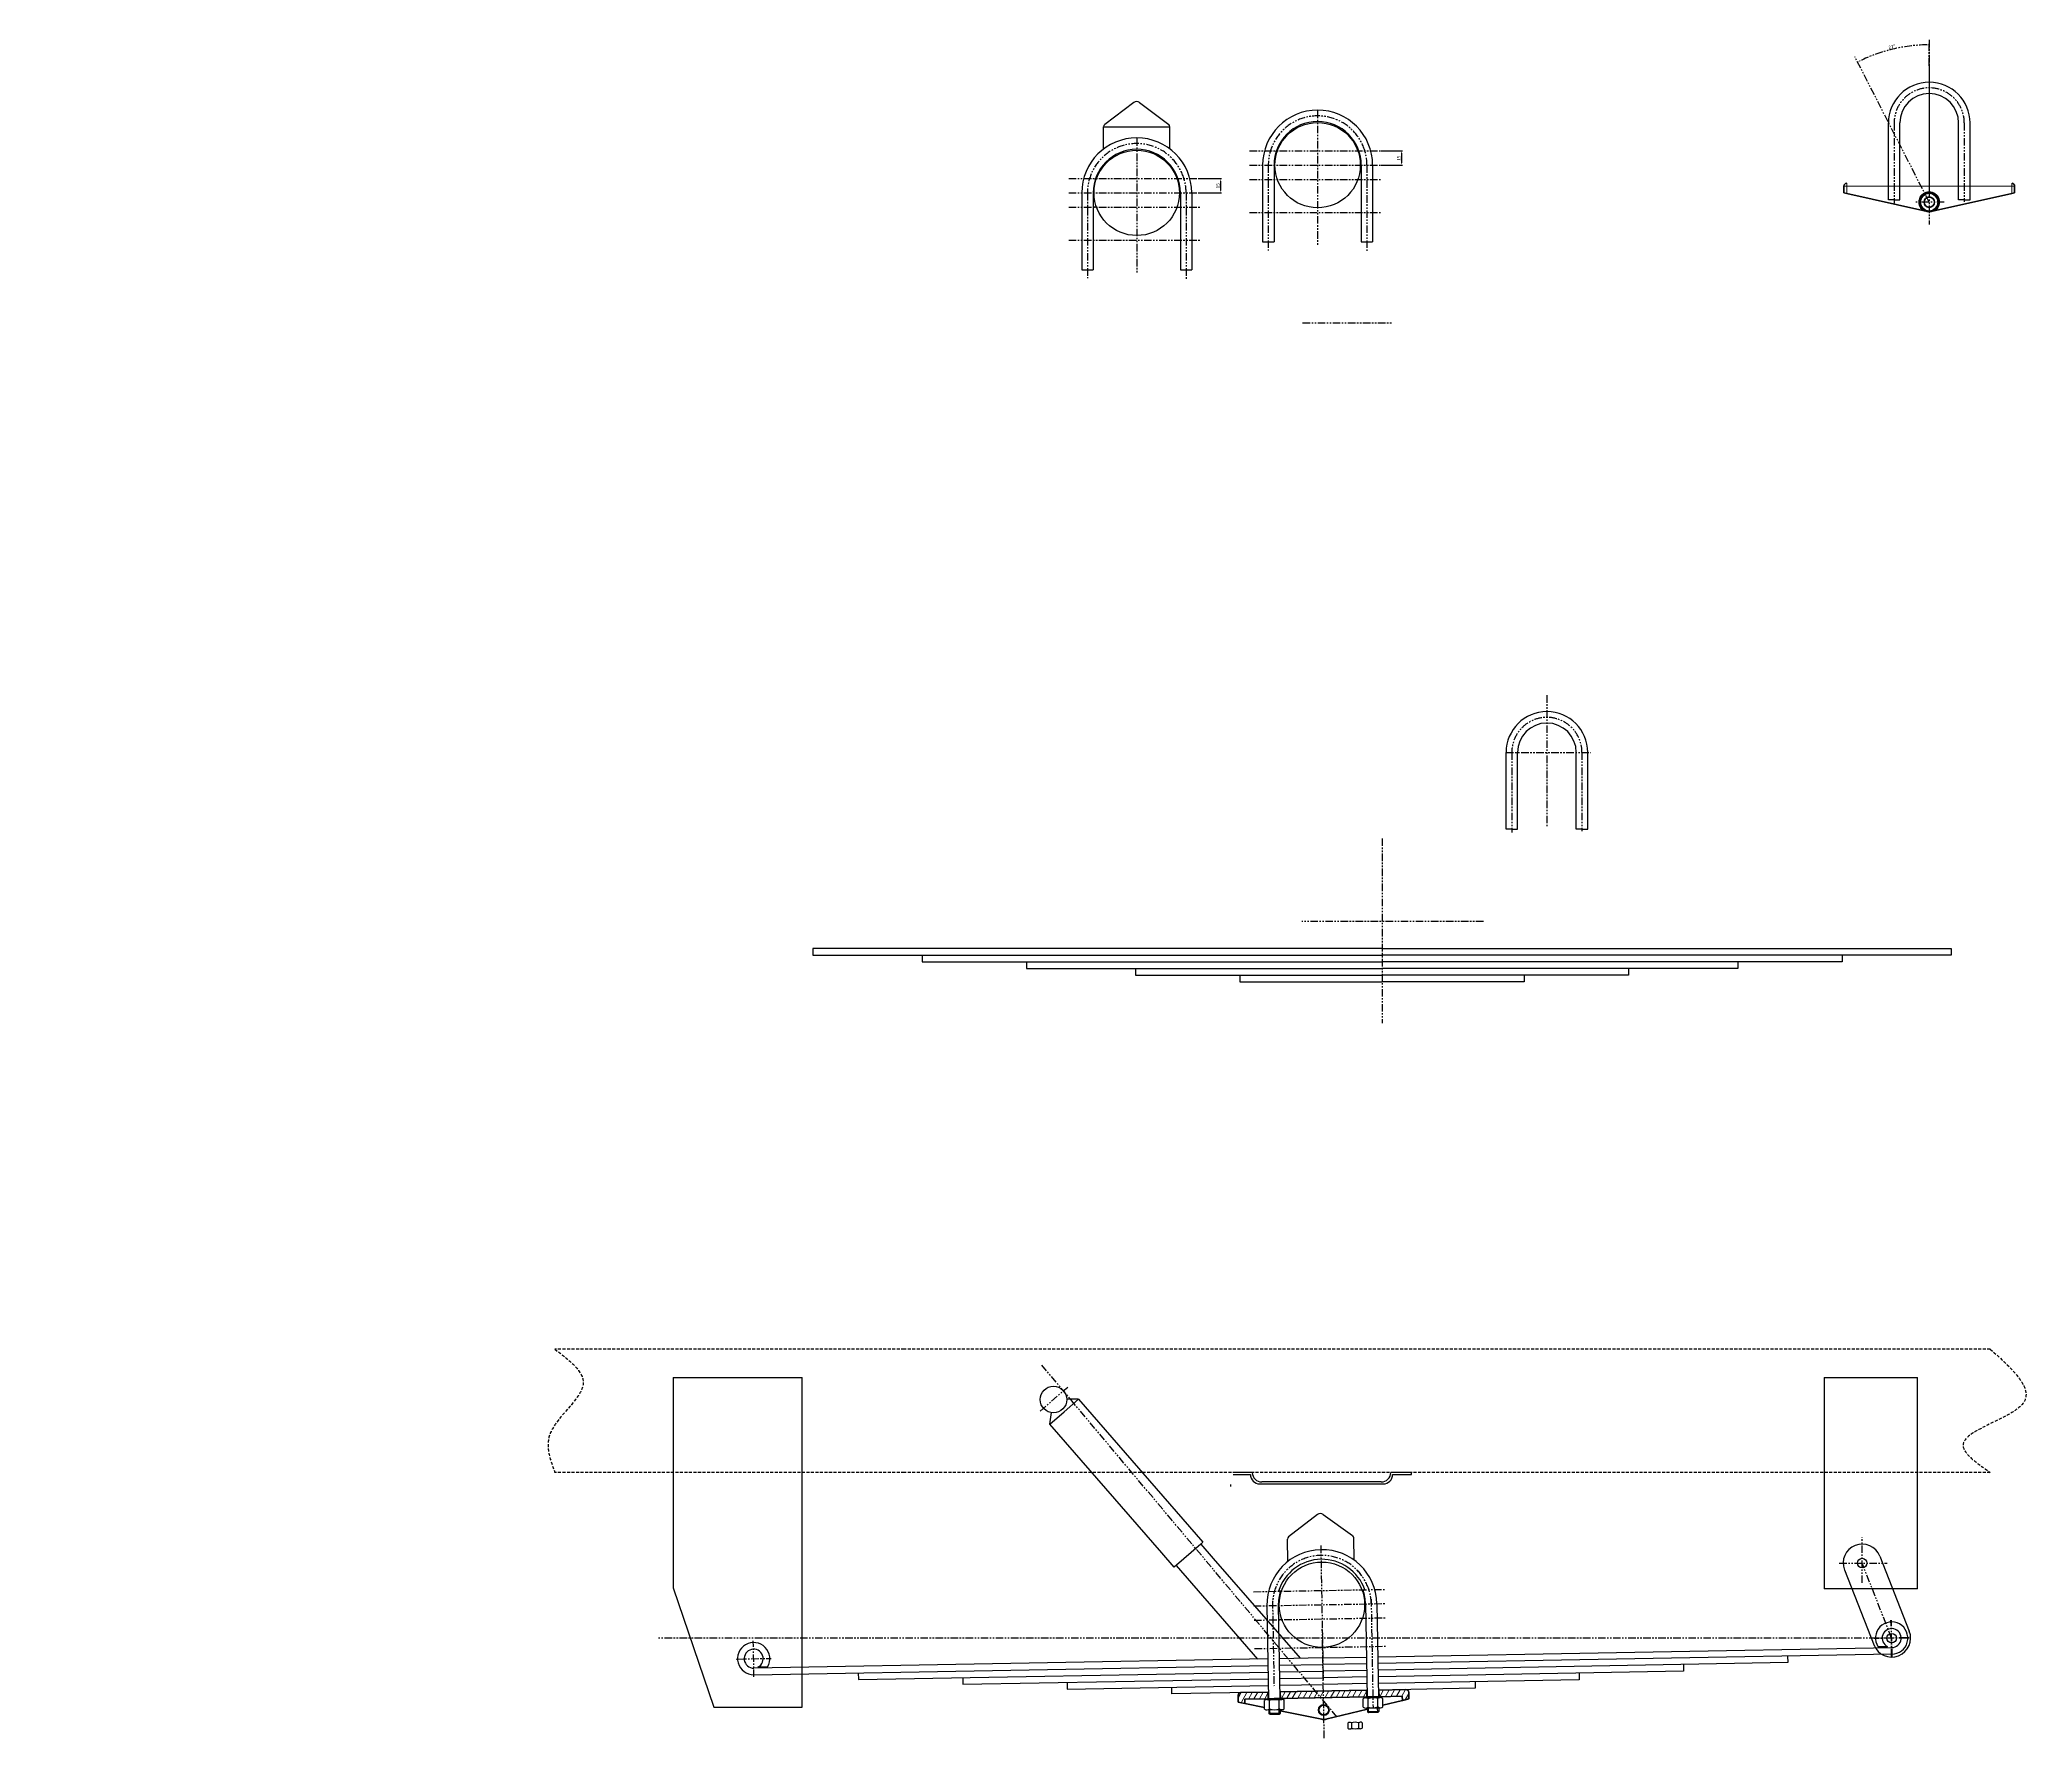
# Model space of a CAD drawing. Header units: millimetres. Extents: x -4667 to 8941, y -1665 to 5310.
# Drawn here: x 4047 to 6147, y -402 to 1389 of the extents above; entities that cross this region are included whole.
import ezdxf

# ---------------------------------------------------------------- set-up
doc = ezdxf.new("R2010")
doc.units = ezdxf.units.MM
doc.linetypes.add('DASHED2', pattern=[9.525, 6.35, -3.175])
doc.linetypes.add('PHANTOM2', pattern=[31.75, 15.875, -3.175, 3.175, -3.175, 3.175, -3.175])
for name, color, linetype in [('双点划线、', 3, 'PHANTOM2'), ('文字', 3, 'CONTINUOUS'), ('细实线', 3, 'CONTINUOUS'), ('虚线', 4, 'DASHED2')]:
    doc.layers.add(name, color=color, linetype=linetype)
doc.layers.add('粗实线', color=2, linetype='CONTINUOUS', lineweight=30)
doc.styles.get("Standard").update_dxf_attribs({"font": '', "height": 3.5})
doc.styles.get('Standard').set_extended_font_data('SimSun')
doc.dimstyles.new('无偏差', dxfattribs={"dimtxt": 3.5, "dimasz": 2.5, "dimexe": 1, "dimexo": 0, "dimgap": 1, "dimtad": 1, "dimtoh": 1, "dimdec": 0, "dimzin": 0, "dimdsep": 46, "dimtxsty": 'Standard', "dimcen": 2.5, "dimclrd": 256, "dimadec": 0, "dimazin": 0, "dimtfac": 1, "dimtdec": 0, "dimtofl": 0, "dimtmove": 0, "dimatfit": 3, "dimfxl": 1, "dimtolj": 1, "dimtzin": 0, "dimarcsym": 0})
doc.dimstyles.new('无偏差$0', dxfattribs={"dimtxt": 3.5, "dimasz": 2.5, "dimexe": 1, "dimexo": 0, "dimgap": 1, "dimtad": 1, "dimtoh": 1, "dimdec": 0, "dimzin": 0, "dimdsep": 46, "dimtxsty": 'Standard', "dimcen": 2.5, "dimclrd": 256, "dimadec": 0, "dimazin": 0, "dimtfac": 1, "dimtdec": 0, "dimtofl": 0, "dimtmove": 0, "dimatfit": 3, "dimfxl": 1, "dimtolj": 1, "dimtzin": 0, "dimarcsym": 0})

# ---------------------------------------------------------------- blocks, each defined once
blk = doc.blocks.new('*D41')
at = {"layer": '双点划线、', "color": 0, "lineweight": -2, "ltscale": 0.5}
blk.add_line((6038.5, 1361.4), (6038.5, 1384.5), dxfattribs=at)
at = {"layer": '双点划线、', "lineweight": -2, "ltscale": 0.5}
blk.add_arc((6038.5, 1217.6), 165.9, 90.8635, 116.2098, dxfattribs=at)
at = {"layer": '双点划线、', "ltscale": 0.5}
for points in [[(5965.5, 1366.1), (5965.1, 1366.8), (5963, 1365.3)], [(6036, 1383.9), (6036.1, 1383), (6038.5, 1383.5)]]:
    blk.add_solid(points, dxfattribs=at)
at = {"layer": '双点划线、', "color": 0, "ltscale": 0.5, "insert": (5999.1, 1381.5), "char_height": 3.5, "attachment_point": 5, "rotation": 13.5366}
blk.add_mtext('\\A1;27°', dxfattribs=at)
blk = doc.blocks.new('*D42')
at = {"layer": '粗实线', "color": 0, "lineweight": -2, "ltscale": 0.5}
for p, q in [((5270, 1242.4), (5292.3, 1242.4)), ((5270, 1227.4), (5292.3, 1227.4))]:
    blk.add_line(p, q, dxfattribs=at)
at = {"layer": '粗实线', "lineweight": -2, "ltscale": 0.5}
blk.add_line((5291.3, 1239.9), (5291.3, 1229.9), dxfattribs=at)
at = {"layer": '粗实线', "ltscale": 0.5}
for points in [[(5290.9, 1239.9), (5291.7, 1239.9), (5291.3, 1242.4)], [(5290.9, 1229.9), (5291.7, 1229.9), (5291.3, 1227.4)]]:
    blk.add_solid(points, dxfattribs=at)
at = {"layer": '粗实线', "color": 0, "ltscale": 0.5, "insert": (5288.5, 1234.9), "char_height": 3.5, "attachment_point": 5, "rotation": 90}
blk.add_mtext('\\A1;15', dxfattribs=at)
blk = doc.blocks.new('*D44')
at = {"layer": '粗实线', "color": 0, "lineweight": -2, "ltscale": 0.5}
for p, q in [((5460.6, 1271.6), (5483, 1271.6)), ((5460.6, 1256.6), (5483, 1256.6))]:
    blk.add_line(p, q, dxfattribs=at)
at = {"layer": '粗实线', "lineweight": -2, "ltscale": 0.5}
blk.add_line((5482, 1269.1), (5482, 1259.1), dxfattribs=at)
at = {"layer": '粗实线', "ltscale": 0.5}
for points in [[(5481.5, 1269.1), (5482.4, 1269.1), (5482, 1271.6)], [(5481.5, 1259.1), (5482.4, 1259.1), (5482, 1256.6)]]:
    blk.add_solid(points, dxfattribs=at)
at = {"layer": '粗实线', "color": 0, "ltscale": 0.5, "insert": (5479.2, 1264.1), "char_height": 3.5, "attachment_point": 5, "rotation": 90}
blk.add_mtext('\\A1;15', dxfattribs=at)

msp = doc.modelspace()

# ---------------------------------------------------------------- linework, layer by layer
at = {"layer": '双点划线、', "ltscale": 0.5}
for p, q in [((6038.5, 1388.7), (6038.5, 1194.2)), ((6038.5, 1217.6), (5960.1, 1371)), ((6038.5, 1361.4), (6038.5, 1221.8)), ((5393.7, 1314), (5393.7, 1171.3)), ((5203, 1284.8), (5203, 1142.1)), ((6001.5, 1301.1), (6001.5, 1216.6)), ((6075.5, 1301.1), (6075.5, 1217.9)), ((5321.9, 1271.6), (5460.6, 1271.6)), ((5131.3, 1242.4), (5270, 1242.4)), ((5321.9, 1256.6), (5460.6, 1256.6)), ((5321.9, 1241.6), (5460.6, 1241.6)), ((5341.7, 1256.6), (5341.7, 1166.8)), ((5445.7, 1256.6), (5445.7, 1165.7)), ((5131.3, 1227.4), (5270, 1227.4)), ((5151, 1227.4), (5151, 1137.6)), ((5255, 1227.4), (5255, 1136.5)), ((5131.3, 1212.4), (5270, 1212.4)), ((5321.9, 1206.6), (5460.6, 1206.6)), ((6054.4, 1217.6), (6023.9, 1217.6)), ((5131.3, 1177.4), (5270, 1177.4)), ((5377.9, 1090.3), (5473.1, 1090.3)), ((5635.4, 697.7), (5635.4, 558.2)), ((5592.4, 637.4), (5681.8, 637.4)), ((5598.4, 637.4), (5598.4, 552.9)), ((5672.4, 637.4), (5672.4, 554.3)), ((5461.6, 546.7), (5461.6, 352.1)), ((5568.6, 459.1), (5377.2, 459.1)), ((5414, -379.4), (5102.4, -8)), ((5101.3, -57), (5130.3, -31.7)), ((5397, -198.8), (5399.6, -341.6)), ((5967.8, -238.3), (5967.8, -190.5)), ((5943.7, -217.3), (5994.2, -217.3)), ((5998.9, -296.4), (5967.8, -217.3)), ((5326.2, -247.5), (5464.8, -245)), ((5326.4, -262.5), (5465.1, -260)), ((5346.1, -257.2), (5347.7, -346.9)), ((5450.1, -255.3), (5452.1, -369.1)), ((5326.7, -277.5), (5465.4, -275)), ((5400.7, -401.9), (5398.6, -287.1)), ((5999.6, -315.7), (5998.2, -277.4)), ((5998.9, -315.7), (5998.9, -277.4)), ((5998.9, -296.4), (4698.6, -296.4)), ((4799.4, -337.4), (4798.7, -299.2)), ((5327.3, -307.5), (5465.9, -305)), ((5327.3, -307.5), (5465.9, -305)), ((6017.4, -295.7), (5980.5, -297)), ((6017.4, -296.4), (5980.5, -296.4)), ((4780.6, -318.5), (4817.5, -317.8))]:
    msp.add_line(p, q, dxfattribs=at)
for centre, radius, start, end in [((6038.5, 1301.1), 37, 0, 180), ((5393.7, 1256.6), 52, 0, 180), ((5203, 1227.4), 52, 0, 180), ((5635.4, 637.4), 37, 0, 180), ((5398.2, -261.2), 52, 1.0392, 181.0392)]:
    msp.add_arc(centre, radius, start, end, dxfattribs=at)
at = {"layer": '粗实线', "ltscale": 0.5}
for p, q in [((5200, 1322.6), (5169.2, 1299.6)), ((5206, 1322.6), (5236.8, 1299.6)), ((5168, 1273.7), (5168, 1297.2)), ((5168, 1297.2), (5238, 1297.2)), ((5238, 1273.7), (5238, 1297.2)), ((5995.5, 1220.1), (5995.5, 1301.1)), ((6007.5, 1220.1), (6007.5, 1301.1)), ((6069.5, 1220.1), (6069.5, 1301.1)), ((6081.5, 1220.1), (6081.5, 1301.1)), ((5160.6, 1242.4), (5159.5, 1242.4)), ((5245.4, 1242.4), (5246.5, 1242.4)), ((5335.7, 1256.6), (5335.7, 1175.6)), ((5347.7, 1256.6), (5347.7, 1175.6)), ((5439.7, 1256.6), (5439.7, 1175.6)), ((5451.7, 1256.6), (5451.7, 1175.6)), ((5145, 1227.4), (5145, 1146.4)), ((5157, 1227.4), (5157, 1146.4)), ((5249, 1227.4), (5249, 1146.4)), ((5261, 1227.4), (5261, 1146.4)), ((6001.5, 1220.1), (5995.5, 1220.1)), ((6001.5, 1220.1), (6007.5, 1220.1)), ((6075.5, 1220.1), (6069.5, 1220.1)), ((6075.5, 1220.1), (6081.5, 1220.1)), ((5160.6, 1212.4), (5157, 1212.4)), ((5245.4, 1212.4), (5249, 1212.4)), ((5335.7, 1175.6), (5347.7, 1175.6)), ((5439.7, 1175.6), (5451.7, 1175.6)), ((5145, 1146.4), (5157, 1146.4)), ((5249, 1146.4), (5261, 1146.4)), ((5592.4, 556.4), (5592.4, 637.4)), ((5604.4, 556.4), (5604.4, 637.4)), ((5666.4, 556.4), (5666.4, 637.4)), ((5678.4, 556.4), (5678.4, 637.4)), ((5598.4, 556.4), (5592.4, 556.4)), ((5598.4, 556.4), (5604.4, 556.4)), ((5672.4, 556.4), (5666.4, 556.4)), ((5672.4, 556.4), (5678.4, 556.4)), ((5461.6, 430.6), (4861.6, 430.6)), ((4861.6, 430.6), (4861.6, 423.6)), ((4861.6, 423.6), (5461.6, 423.6)), ((4976.6, 423.6), (4976.6, 416.6)), ((5461.6, 430.6), (6061.6, 430.6)), ((6061.6, 423.6), (5461.6, 423.6)), ((5946.6, 423.6), (5946.6, 416.6)), ((6061.6, 430.6), (6061.6, 423.6)), ((4976.6, 416.6), (5461.6, 416.6)), ((5086.6, 416.6), (5086.6, 409.6)), ((5086.6, 409.6), (5461.6, 409.6)), ((5201.6, 409.6), (5201.6, 402.6)), ((5201.6, 402.6), (5461.6, 402.6)), ((5311.6, 402.6), (5311.6, 395.6)), ((5946.6, 416.6), (5461.6, 416.6)), ((5836.6, 409.6), (5461.6, 409.6)), ((5721.6, 402.6), (5461.6, 402.6)), ((5611.6, 402.6), (5611.6, 395.6)), ((5721.6, 409.6), (5721.6, 402.6)), ((5836.6, 416.6), (5836.6, 409.6)), ((5311.6, 395.6), (5461.6, 395.6)), ((5611.6, 395.6), (5461.6, 395.6)), ((4714.3, -21.8), (4714.3, -243.5)), ((4714.3, -21.8), (4850.3, -21.8)), ((4850.3, -369.2), (4850.3, -21.8)), ((5927.8, -21.8), (5927.8, -244.3)), ((5927.8, -21.8), (6026.3, -21.8)), ((6026.3, -244.3), (6026.3, -21.8)), ((5111.3, -70.8), (5126.4, -57.7)), ((5111.3, -70.8), (5113, -58.7)), ((5126.4, -57.7), (5141.5, -44.6)), ((5141.5, -44.6), (5129.2, -44.6)), ((5141.5, -44.6), (5272.8, -195.4)), ((5229.5, -206.6), (5111.3, -70.8)), ((5324.8, -121.8), (5304.8, -121.8)), ((5304.8, -123.8), (5322.8, -123.8)), ((5322.8, -123.8), (5322.8, -123.8)), ((5324.8, -121.8), (5324.8, -121.8)), ((5492.8, -121.8), (5470.8, -121.8)), ((5470.8, -121.8), (5470.8, -121.8)), ((5472.8, -123.8), (5472.8, -123.8)), ((5472.8, -123.8), (5492.8, -123.8)), ((5492.8, -123.8), (5492.8, -121.8)), ((5301.7, -134.4), (5301.8, -136.4)), ((5332.8, -133.8), (5462.8, -133.8)), ((5460.8, -131.8), (5334.8, -131.8)), ((5393.4, -166.1), (5363.1, -189.7)), ((5399.4, -166), (5430.6, -188.4)), ((5242.6, -221.7), (5229.5, -206.6)), ((5270.5, -197.4), (5242.6, -221.7)), ((5272.8, -195.4), (5270.5, -197.4)), ((5270.5, -197.4), (5283.7, -212.5)), ((5362.3, -215.6), (5361.9, -192.1)), ((5432.3, -214.4), (5431.9, -190.8)), ((5986.4, -209.9), (6017.5, -289)), ((5330.8, -318.5), (5244.9, -219.7)), ((5283.7, -212.5), (5375.2, -317.7)), ((5949.2, -224.6), (5980.5, -304.3)), ((4714.3, -243.5), (4757, -369.2)), ((5354.4, -247), (5352.4, -247.1)), ((5355.5, -247), (5354.4, -247)), ((5440.6, -246.4), (5443.4, -245.4)), ((6026.3, -244.3), (5927.8, -244.3)), ((5340.2, -262.3), (5341.9, -360.3)), ((5352.2, -262.1), (5353.9, -360.1)), ((5444.2, -260.4), (5445.9, -358.4)), ((5456.2, -260.2), (5457.9, -358.2)), ((5356, -277), (5352.4, -277.1)), ((5440.9, -275.5), (5444.4, -275.4)), ((5457.2, -316.2), (5999.1, -306.4)), ((5999.2, -313.4), (5457.3, -323.2)), ((5984.5, -305.4), (5994.5, -305.4)), ((5341.2, -318.3), (4799.3, -328.1)), ((4799.4, -335.1), (5341.3, -325.3)), ((4813.7, -326.9), (4803.6, -327)), ((4909.4, -333.1), (4909.5, -340.1)), ((4909.5, -340.1), (5341.4, -332.3)), ((5399.2, -317.2), (5353.2, -318.1)), ((5353.3, -325.1), (5399.3, -324.2)), ((5353.4, -332.1), (5399.4, -331.2)), ((5399.2, -317.2), (5445.2, -316.4)), ((5445.3, -323.4), (5399.3, -324.2)), ((5445.4, -330.4), (5399.4, -331.2)), ((5889.3, -322.3), (5457.4, -330.2)), ((5779.5, -331.3), (5457.5, -337.2)), ((5669.5, -333.3), (5669.6, -340.3)), ((5779.4, -324.3), (5779.5, -331.3)), ((5889.2, -315.3), (5889.3, -322.3)), ((5019.5, -338.1), (5019.6, -345.1)), ((5019.6, -345.1), (5341.6, -339.3)), ((5129.6, -343.1), (5129.7, -350.1)), ((5129.7, -350.1), (5341.7, -346.3)), ((5239.7, -348.1), (5239.8, -355.1)), ((5341.8, -353.3), (5239.8, -355.1)), ((5353.6, -339.1), (5399.6, -338.2)), ((5353.7, -346.1), (5399.7, -345.2)), ((5445.8, -351.4), (5353.8, -353.1)), ((5445.5, -337.4), (5399.6, -338.2)), ((5445.7, -344.4), (5399.7, -345.2)), ((5669.6, -340.3), (5457.7, -344.2)), ((5559.8, -349.3), (5457.8, -351.2)), ((5559.7, -342.3), (5559.8, -349.3)), ((4757, -369.2), (4850.3, -369.2)), ((5337.8, -371.3), (5337.6, -362.3)), ((5340.2, -361.3), (5355.8, -361)), ((5340.4, -372.1), (5356, -371.8)), ((5341, -361.3), (5340.9, -360.3)), ((5348, -361.2), (5341, -361.3)), ((5342.9, -371.2), (5342.8, -362.2)), ((5348, -361.2), (5346.9, -360.2)), ((5347.9, -360.2), (5359.4, -360)), ((5348, -361.2), (5355, -361)), ((5350, -361.1), (5348.9, -360.2)), ((5353.3, -371), (5353.2, -362)), ((5355, -361), (5354.9, -360)), ((5358.5, -370.9), (5358.4, -361.9)), ((5441.7, -369.4), (5441.6, -360.4)), ((5444.2, -359.4), (5459.7, -359.1)), ((5444.4, -370.2), (5459.9, -369.9)), ((5444.9, -359.4), (5444.9, -358.4)), ((5451.9, -359.3), (5444.9, -359.4)), ((5446.9, -369.3), (5446.8, -360.3)), ((5451.9, -359.3), (5450.9, -358.3)), ((5451.9, -358.3), (5463.4, -358.1)), ((5451.9, -359.3), (5458.9, -359.2)), ((5453.9, -359.2), (5452.9, -358.3)), ((5457.3, -369.1), (5457.2, -360.1)), ((5458.9, -359.2), (5458.9, -358.2)), ((5462.5, -369), (5462.4, -360)), ((5425.6, -386), (5425.7, -391.5)), ((5427.5, -392.1), (5438.8, -391.9)), ((5429.3, -385.9), (5429.4, -391.4)), ((5430.4, -385.3), (5430.4, -385.3)), ((5436.8, -385.8), (5436.9, -391.3)), ((5440.6, -385.7), (5440.7, -391.2))]:
    msp.add_line(p, q, dxfattribs=at)
at = {"layer": '粗实线', "lineweight": 35, "ltscale": 0.175}
for p, q in [((5948.5, 1234.6), (5948.5, 1227.6)), ((6128.5, 1234.6), (6128.5, 1227.6)), ((5309.9, -356.9), (5310, -363.9)), ((5341.4, -360.3), (5341.3, -353.3)), ((5354.4, -360.1), (5354.3, -353.1)), ((5445.4, -358.4), (5445.3, -351.4)), ((5458.4, -358.2), (5458.3, -351.2)), ((5489.9, -353.6), (5490, -360.6))]:
    msp.add_line(p, q, dxfattribs=at)
at = {"layer": '粗实线', "lineweight": 13, "ltscale": 0.075}
for p, q in [((5948.5, 1234.6), (5951.5, 1234.6)), ((5951.5, 1234.6), (5951.5, 1237.6)), ((6125.5, 1234.6), (6125.5, 1237.6)), ((6128.5, 1234.6), (6125.5, 1234.6))]:
    msp.add_line(p, q, dxfattribs=at)
at = {"layer": '粗实线', "lineweight": 35, "ltscale": 0.076875}
for p, q in [((5948.5, 1227.6), (5951.5, 1226.9)), ((6128.5, 1227.6), (6125.5, 1226.9))]:
    msp.add_line(p, q, dxfattribs=at)
at = {"layer": '粗实线', "lineweight": 13, "ltscale": 0.191875}
for p, q in [((5951.5, 1234.6), (5951.5, 1226.9)), ((6125.5, 1234.6), (6125.5, 1226.9))]:
    msp.add_line(p, q, dxfattribs=at)
at = {"layer": '粗实线', "lineweight": 13}
msp.add_line((5951.5, 1234.6), (6125.5, 1234.6), dxfattribs=at)
at = {"layer": '粗实线', "lineweight": 35}
for p, q in [((5951.5, 1226.9), (6031.9, 1208.8)), ((6125.5, 1226.9), (6045.2, 1208.8)), ((5341.3, -353.3), (5312.8, -353.8)), ((5445.3, -351.4), (5354.3, -353.1)), ((5486.8, -350.7), (5458.3, -351.2)), ((5341.4, -360.3), (5317, -360.7)), ((5337.7, -369.6), (5317, -365.3)), ((5398.2, -382), (5354.2, -373)), ((5445.4, -358.4), (5354.4, -360.1)), ((5402.5, -381.9), (5446.2, -371.3)), ((5482.9, -357.7), (5458.4, -358.2)), ((5462.5, -367.3), (5483, -362.3))]:
    msp.add_line(p, q, dxfattribs=at)
at = {"layer": '粗实线', "lineweight": 35, "ltscale": 0.114564}
for p, q in [((6031.9, 1208.8), (6036.4, 1207.8)), ((6045.2, 1208.8), (6040.7, 1207.8))]:
    msp.add_line(p, q, dxfattribs=at)
at = {"layer": '粗实线', "lineweight": 13, "ltscale": 0.169873}
msp.add_line((5313.2, -353.8), (5309.9, -359.7), dxfattribs=at)
at = {"layer": '粗实线', "lineweight": 13, "ltscale": 0.308204}
msp.add_line((5319, -353.7), (5313, -364.5), dxfattribs=at)
at = {"layer": '粗实线', "lineweight": 13, "ltscale": 0.202072}
for p, q in [((5324.8, -353.6), (5320.9, -360.7)), ((5330.5, -353.5), (5326.6, -360.6)), ((5336.3, -353.4), (5332.4, -360.5)), ((5359.4, -353), (5355.5, -360)), ((5365.2, -352.9), (5361.3, -359.9)), ((5370.9, -352.8), (5367, -359.8)), ((5376.7, -352.6), (5372.8, -359.7)), ((5394, -352.3), (5390.1, -359.4)), ((5399.8, -352.2), (5395.9, -359.3)), ((5405.6, -352.1), (5401.7, -359.2)), ((5411.4, -352), (5407.4, -359.1)), ((5417.1, -351.9), (5413.2, -359)), ((5440.2, -351.5), (5436.3, -358.6)), ((5474.9, -350.9), (5470.9, -357.9)), ((5480.6, -350.8), (5476.7, -357.8)), ((5486.4, -350.7), (5482.5, -357.7))]:
    msp.add_line(p, q, dxfattribs=at)
at = {"layer": '粗实线', "lineweight": 13, "ltscale": 0.163825}
msp.add_line((5341.3, -354.6), (5338.2, -360.3), dxfattribs=at)
at = {"layer": '粗实线', "lineweight": 13, "ltscale": 0.202073}
for p, q in [((5382.5, -352.5), (5378.6, -359.6)), ((5388.3, -352.4), (5384.4, -359.5)), ((5422.9, -351.8), (5419, -358.9)), ((5428.7, -351.7), (5424.8, -358.8)), ((5434.4, -351.6), (5430.5, -358.7)), ((5463.3, -351.1), (5459.4, -358.2)), ((5469.1, -351), (5465.2, -358))]:
    msp.add_line(p, q, dxfattribs=at)
at = {"layer": '粗实线', "lineweight": 13, "ltscale": 0.167671}
msp.add_line((5445.3, -352.6), (5442.1, -358.5), dxfattribs=at)
at = {"layer": '粗实线', "lineweight": 13, "ltscale": 0.195235}
msp.add_line((5489.9, -354.7), (5486.1, -361.5), dxfattribs=at)
at = {"layer": '粗实线', "lineweight": 35, "ltscale": 0.179375}
for p, q in [((5310, -363.9), (5317, -365.3)), ((5490, -360.6), (5483, -362.3))]:
    msp.add_line(p, q, dxfattribs=at)
at = {"layer": '粗实线', "lineweight": 35, "ltscale": 0.114375}
for p, q in [((5317, -360.7), (5317, -365.3)), ((5482.9, -357.7), (5483, -362.3))]:
    msp.add_line(p, q, dxfattribs=at)
at = {"layer": '粗实线', "lineweight": 35, "ltscale": 0.1625}
for p, q in [((5347.9, -360.2), (5341.4, -360.3)), ((5354.4, -360.1), (5347.9, -360.2)), ((5451.9, -358.3), (5445.4, -358.4)), ((5458.4, -358.2), (5451.9, -358.3))]:
    msp.add_line(p, q, dxfattribs=at)
at = {"layer": '粗实线'}
for p, q in [((5342.2, -372.1), (5342.2, -375.9)), ((5354.2, -375.7), (5342.2, -375.9)), ((5343.5, -377.1), (5342.2, -375.9)), ((5353.1, -376.9), (5343.5, -377.1)), ((5354.2, -375.7), (5353.1, -376.9)), ((5354.2, -371.9), (5354.2, -375.7)), ((5446.1, -370.2), (5446.2, -374)), ((5458.2, -373.8), (5446.2, -374)), ((5447.4, -375.2), (5446.2, -374)), ((5457, -375), (5447.4, -375.2)), ((5458.2, -373.8), (5457, -375)), ((5458.1, -370), (5458.2, -373.8))]:
    msp.add_line(p, q, dxfattribs=at)
at = {"layer": '粗实线', "ltscale": 0.5}
for centre, radius in [((5393.7, 1256.6), 45), ((5203, 1227.4), 45), ((5115.2, -44.9), 14), ((5398.2, -261.2), 45), ((5967.8, -217.3), 5), ((5998.9, -296.4), 5), ((5400.2, -372.2), 5)]:
    msp.add_circle(centre, radius, dxfattribs=at)
at = {"layer": '粗实线', "lineweight": 35}
for centre, radius in [((6038.5, 1217.6), 10), ((6038.5, 1217.6), 5.5), ((5400.2, -372.2), 5.5)]:
    msp.add_circle(centre, radius, dxfattribs=at)
at = {"layer": '粗实线', "lineweight": 13}
msp.add_circle((6038.5, 1217.6), 9, dxfattribs=at)
at = {"layer": '粗实线', "ltscale": 0.5}
for centre, radius, start, end in [((5203, 1318.6), 5, 53.2505, 126.7495), ((6038.5, 1301.1), 43, 0, 180), ((6038.5, 1301.1), 31, 0, 180), ((5393.7, 1256.6), 58, 0, 180), ((5393.7, 1256.6), 46, 0, 180), ((5203, 1227.4), 58, 0, 180), ((5171, 1297.2), 3, 126.7495, 180), ((5235, 1297.2), 3, 0, 53.2505), ((5203, 1227.4), 46, 0, 180), ((5635.4, 637.4), 43, 0, 180), ((5635.4, 637.4), 31, 0, 180), ((5332.8, -123.8), 10, 180, 270), ((5334.8, -121.8), 10, 180, 270), ((5460.8, -121.8), 10, 270, 0), ((5462.8, -123.8), 10, 270, 0), ((5396.5, -170.1), 5, 54.2897, 127.7887), ((5428.9, -190.9), 3, 1.0392, 54.2897), ((5398.2, -261.2), 58, 1.0392, 181.0392), ((5364.9, -192), 3, 127.7887, 181.0392), ((5967.8, -217.3), 20, 21.4861, 201.4861), ((5398.2, -261.2), 47.9, 19.2904, 162.788), ((5398.2, -261.2), 46, 162.0077, 181.0392), ((5398.2, -261.2), 46, 1.0392, 19.2904), ((5998.9, -296.4), 20, 201.4861, 21.4861), ((5998.9, -296.4), 17, 270, 211.9657), ((5998.9, -296.4), 10, 270, 244.1581), ((4799.1, -318.1), 17, 329.0735, 271.0392), ((4799.1, -318.1), 10, 296.8811, 271.0392), ((5340.2, -365.5), 4.2, 52.826, 129.2524), ((5340.3, -367.9), 4.2, 232.826, 309.2524), ((5348.2, -376.6), 15.4, 71.3863, 110.692), ((5347.9, -356.5), 15.4, 251.3863, 290.692), ((5355.8, -365.2), 4.2, 52.826, 129.2524), ((5355.9, -367.6), 4.2, 232.826, 309.2524), ((5444.2, -363.6), 4.2, 52.826, 129.2524), ((5444.3, -366), 4.2, 232.826, 309.2524), ((5452.2, -374.7), 15.4, 71.3863, 110.692), ((5451.9, -354.6), 15.4, 251.3863, 290.692), ((5459.8, -363.3), 4.2, 52.826, 129.2524), ((5459.9, -365.7), 4.2, 232.826, 309.2524), ((5427.5, -388.3), 3.03, 52.826, 129.2524), ((5427.5, -389.1), 3.03, 232.826, 309.2524), ((5433.3, -396.4), 11.2, 71.3863, 110.692), ((5433, -380.8), 11.2, 251.3863, 290.692), ((5438.7, -388.1), 3.03, 52.826, 129.2524), ((5438.7, -388.9), 3.03, 232.826, 309.2524)]:
    msp.add_arc(centre, radius, start, end, dxfattribs=at)
at = {"layer": '粗实线', "lineweight": 35}
for centre, radius, start, end in [((5951.5, 1234.6), 3, 90, 180), ((6125.5, 1234.6), 3, 0, 90), ((5312.9, -356.8), 3, 91.0392, 181.0392), ((5486.9, -353.7), 3, 1.0392, 91.0392), ((5400.2, -372.2), 10, 258.3588, 283.7196)]:
    msp.add_arc(centre, radius, start, end, dxfattribs=at)
at = {"layer": '粗实线', "lineweight": 13}
msp.add_arc((6038.5, 1217.6), 11, 307.3004, 232.6996, dxfattribs=at)
at = {"layer": '细实线'}
for p, q in [((5343.5, -377.1), (5343.4, -372.1)), ((5353.1, -376.9), (5353, -371.9)), ((5447.4, -375.2), (5447.3, -370.2)), ((5457, -375), (5456.9, -370))]:
    msp.add_line(p, q, dxfattribs=at)
at = {"layer": '虚线', "ltscale": 0.5}
for p, q in [((4957.9, 8.2), (4589.5, 8.2)), ((6102.9, 8.2), (4957.9, 8.2)), ((4957.9, -121.8), (4589.5, -121.8)), ((6102.9, -121.8), (4957.9, -121.8))]:
    msp.add_line(p, q, dxfattribs=at)
for points in [[(4589.5, 8.2), (4619.4, -26.1), (4583.3, -84.6), (4589.5, -121.8)], [(6102.9, 8.2), (6138.8, -46.6), (6074.2, -93.3), (6102.9, -121.8)]]:
    msp.add_spline(points, degree=3, dxfattribs=at)

# ---------------------------------------------------------------- texts
at = {"layer": '文字', "ltscale": 0.5, "insert": (4046.5, 1013.6), "char_height": 2.5, "width": 597.687, "attachment_point": 1}
msp.add_mtext('\\pt210,337.5;', dxfattribs=at)

# ---------------------------------------------------------------- dimensions: what is measured, and where the dimension line sits
at = {"layer": '双点划线、', "ltscale": 0.5}
dim = msp.add_angular_dim_2l(base=(6012.5, 1381.4), line1=((6038.5, 1361.4), (6038.5, 1221.8)), line2=((6038.5, 1217.6), (5960.1, 1371)), dimstyle='无偏差', dxfattribs=at)
dim.commit()
dim.dimension.update_dxf_attribs({"geometry": '*D41', "text_midpoint": (5999.1, 1381.5)})
at = {"layer": '粗实线', "ltscale": 0.5}
for base, p1, p2, picture, middle in [((5482, 1256.6), (5460.6, 1271.6), (5460.6, 1256.6), '*D44', (5479.2, 1264.1)), ((5291.3, 1227.4), (5270, 1242.4), (5270, 1227.4), '*D42', (5288.5, 1234.9))]:
    dim = msp.add_linear_dim(base=base, p1=p1, p2=p2, angle=90, dimstyle='无偏差$0', dxfattribs=at)
    dim.commit()
    dim.dimension.update_dxf_attribs({"geometry": picture, "text_midpoint": middle})

doc.saveas('drawing.dxf')
